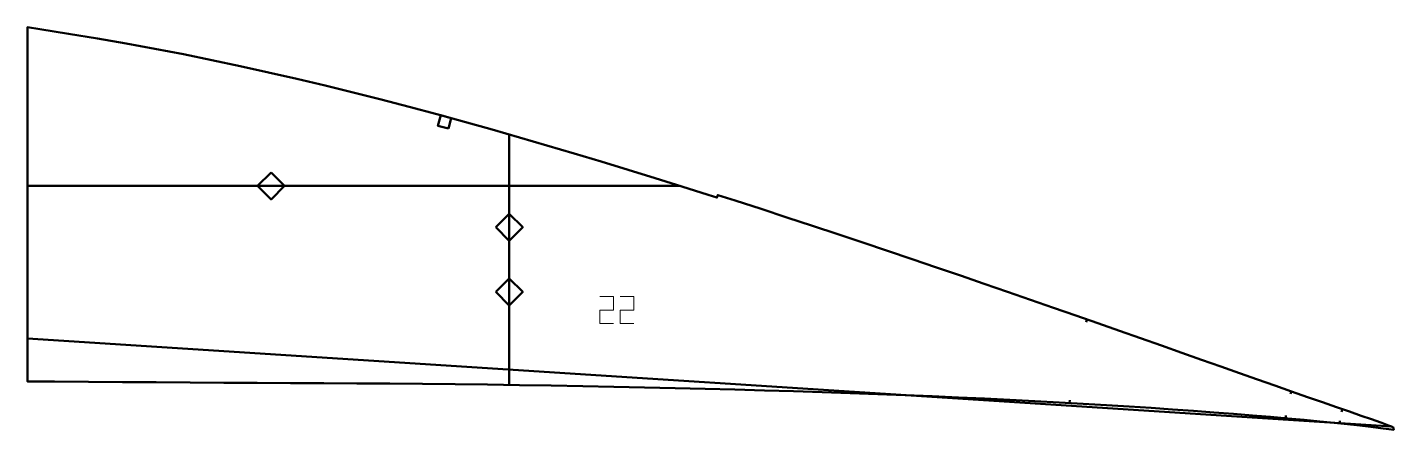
# Model space of a CAD drawing. Header units: metres. Extents: x 519 to 1023, y 110 to 259.
import ezdxf

# ---------------------------------------------------------------- set-up
doc = ezdxf.new("R2010")
doc.units = ezdxf.units.M
doc.layers.add('Layer', color=1, linetype='Continuous', lineweight=50)
doc.layers.add('NumLabel', color=1, linetype='Continuous', lineweight=15)

msp = doc.modelspace()

# ---------------------------------------------------------------- linework, layer by layer
at = {"layer": 'Layer', "color": 7}
for p, q in [((696.7, 126.47), (696.7, 219.05)), ((518.82, 200), (759.68, 200)), ((602.8, 200), (614.8, 200)), ((696.7, 178.69), (696.7, 190.69)), ((696.7, 154.82), (696.7, 166.82)), ((518.82, 143.65), (1022.47, 111.05))]:
    msp.add_line(p, q, dxfattribs=at)
at = {"layer": 'Layer'}
for p, q in [((909.92, 150.63), (909.59, 149.69)), ((985.38, 124.06), (985.06, 123.12)), ((903.59, 120.78), (903.51, 119.78)), ((1004.27, 117.47), (1003.94, 116.53)), ((983.39, 115.14), (983.31, 114.14)), ((1003.29, 113.22), (1003.23, 112.22))]:
    msp.add_line(p, q, dxfattribs=at)
for points in [[(1022.97, 110.86), (1021.29, 111.47), (1018.38, 112.52), (1015.01, 113.73), (1011.16, 115.08), (1006.84, 116.58), (1002.07, 118.23), (996.89, 120.03), (991.35, 121.96), (985.49, 124.02), (979.34, 126.19), (972.93, 128.45), (966.27, 130.8), (959.37, 133.23), (952.25, 135.74), (944.93, 138.32), (937.43, 140.97), (929.75, 143.67), (921.91, 146.43), (913.92, 149.23), (905.79, 152.08), (897.53, 154.97), (889.14, 157.9), (880.62, 160.85), (871.99, 163.84), (863.24, 166.85), (854.39, 169.89), (845.43, 172.94), (836.37, 176.01), (827.22, 179.09), (817.97, 182.18), (808.63, 185.27), (799.2, 188.37), (789.69, 191.47), (780.09, 194.57), (773.67, 196.61), (773.37, 195.66), (770.1, 196.7), (760.35, 199.79), (750.52, 202.87), (740.64, 205.93), (730.68, 208.97), (720.68, 212), (710.63, 214.99), (700.53, 217.95), (690.39, 220.85), (680.21, 223.71), (669.99, 226.52), (659.73, 229.27), (649.44, 231.94), (639.1, 234.55), (628.72, 237.09), (618.32, 239.56), (607.88, 241.95), (597.42, 244.27), (586.93, 246.5), (576.42, 248.64), (565.89, 250.68), (555.32, 252.62), (544.71, 254.47), (534.07, 256.24), (523.41, 257.93), (518.82, 258.62), (518.82, 127.74), (528.83, 127.68), (541.38, 127.6), (553.91, 127.52), (566.41, 127.45), (578.89, 127.37), (591.31, 127.28), (603.66, 127.2), (615.97, 127.14), (628.23, 127.09), (640.44, 127.02), (652.59, 126.94), (664.68, 126.84), (676.71, 126.72), (688.64, 126.58), (700.47, 126.41), (712.19, 126.21), (723.8, 125.98), (735.29, 125.74), (746.65, 125.5), (757.89, 125.26), (769.01, 125), (780, 124.71), (790.87, 124.4), (801.6, 124.09), (812.16, 123.77), (822.55, 123.42), (832.78, 123.04), (842.88, 122.64), (852.82, 122.24), (862.58, 121.83), (872.14, 121.41), (881.5, 120.95), (890.69, 120.48), (899.71, 119.99), (908.53, 119.51), (917.12, 119.02), (925.48, 118.52), (933.62, 117.98), (941.57, 117.42), (949.32, 116.86), (956.83, 116.3), (964.06, 115.75), (971.02, 115.19), (977.71, 114.63), (984.1, 114.07), (990.16, 113.53), (995.88, 112.98), (1001.21, 112.44), (1006.16, 111.91), (1010.68, 111.4), (1014.74, 110.93), (1018.31, 110.51), (1021.38, 110.12), (1023.15, 109.9), (1022.97, 110.86)], [(674.26, 221.2), (670.4, 222.26), (671.46, 226.12), (675.32, 225.06), (674.26, 221.2)], [(608.8, 205), (613.8, 200), (608.8, 195), (603.8, 200), (608.8, 205)], [(691.7, 184.69), (696.7, 189.69), (701.7, 184.69), (696.7, 179.69), (691.7, 184.69)], [(691.7, 160.82), (696.7, 165.82), (701.7, 160.82), (696.7, 155.82), (691.7, 160.82)]]:
    msp.add_lwpolyline(points, close=True, dxfattribs=at)
at = {"layer": 'NumLabel', "color": 1}
for points in [[(730.19, 159.12), (735.19, 159.12), (735.19, 154.12), (730.19, 154.12), (730.19, 149.12), (735.19, 149.12)], [(737.69, 159.12), (742.69, 159.12), (742.69, 154.12), (737.69, 154.12), (737.69, 149.12), (742.69, 149.12)]]:
    msp.add_lwpolyline(points, dxfattribs=at)

doc.saveas('drawing.dxf')
